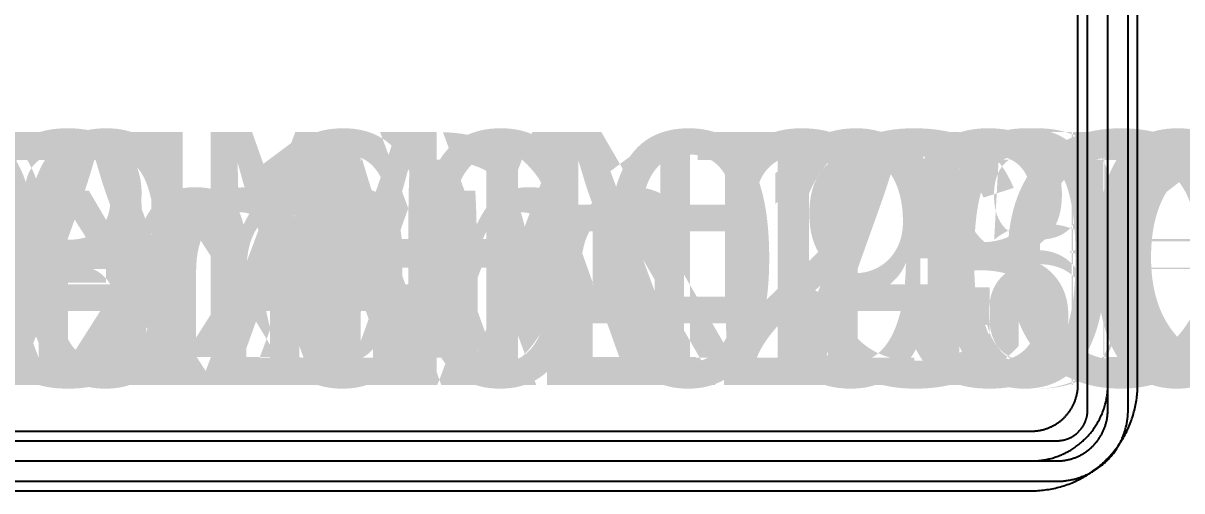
# Model space of a CAD drawing. Header units: millimetres. Extents: x 0 to 79656, y 0 to 27547.
# Drawn here: x 63334 to 65066, y 65 to 764 of the extents above; entities that cross this region are included whole.
import ezdxf

# ---------------------------------------------------------------- set-up
doc = ezdxf.new("R2010")
doc.units = ezdxf.units.MM

msp = doc.modelspace()

# ---------------------------------------------------------------- linework, layer by layer
at = {"layer": 'CENTER'}
for p, q in [((64955.5, 186.2), (64955.5, 2033.8)), ((64955.5, 224.3), (64955.5, 1995.7)), ((64954.3, 207.5), (64954.5, 209.4)), ((64954.5, 209.4), (64954.8, 211.2)), ((64954.8, 211.2), (64954.9, 213.1)), ((64954.9, 213.1), (64955.1, 215)), ((64955.1, 215), (64955.3, 216.8)), ((64955.3, 216.8), (64955.4, 218.7)), ((64955.4, 220.6), (64955.5, 222.4)), ((64955.4, 218.7), (64955.4, 220.6)), ((64955.5, 222.4), (64955.5, 224.3)), ((64950, 189.3), (64950.6, 191.1)), ((64950.6, 191.1), (64951.1, 192.9)), ((64951.1, 192.9), (64951.6, 194.7)), ((64951.6, 194.7), (64952.1, 196.5)), ((64952.1, 196.5), (64952.5, 198.3)), ((64952.5, 198.3), (64952.9, 200.2)), ((64952.9, 200.2), (64953.3, 202)), ((64953.3, 202), (64953.7, 203.8)), ((64953.7, 203.8), (64954, 205.7)), ((64954, 205.7), (64954.3, 207.5)), ((64942.9, 172.1), (64943.7, 173.7)), ((64943.7, 173.7), (64944.5, 175.4)), ((64944.5, 175.4), (64945.3, 177.1)), ((64945.3, 177.1), (64946.1, 178.8)), ((64946.1, 178.8), (64946.8, 180.6)), ((64946.8, 180.6), (64947.5, 182.3)), ((64947.5, 182.3), (64948.2, 184)), ((64948.2, 184), (64948.8, 185.8)), ((64948.8, 185.8), (64949.4, 187.6)), ((64949.4, 187.6), (64950, 189.3)), ((64954.3, 172.6), (64954.5, 173.8)), ((64954.5, 173.8), (64954.7, 175)), ((64954.7, 175), (64954.8, 176.3)), ((64954.8, 176.3), (64955, 177.5)), ((64955, 177.5), (64955.1, 178.7)), ((64955.1, 178.7), (64955.2, 180)), ((64955.2, 180), (64955.3, 181.2)), ((64955.3, 181.2), (64955.4, 182.5)), ((64955.4, 182.5), (64955.5, 183.7)), ((64955.5, 185), (64955.5, 186.2)), ((64955.5, 183.7), (64955.5, 185)), ((64931.9, 154.7), (64933, 156.2)), ((64933, 156.2), (64934.1, 157.7)), ((64934.1, 157.7), (64935.2, 159.3)), ((64935.2, 159.3), (64936.2, 160.8)), ((64936.2, 160.8), (64937.3, 162.4)), ((64937.3, 162.4), (64938.3, 163.9)), ((64938.3, 163.9), (64939.2, 165.5)), ((64939.2, 165.5), (64940.2, 167.1)), ((64940.2, 167.1), (64941.1, 168.8)), ((64941.1, 168.8), (64942, 170.4)), ((64942, 170.4), (64942.9, 172.1)), ((64949.2, 155.9), (64949.7, 157)), ((64949.7, 157), (64950.2, 158.2)), ((64950.2, 158.2), (64950.6, 159.4)), ((64950.6, 159.4), (64951, 160.5)), ((64951, 160.5), (64951.5, 161.7)), ((64951.5, 161.7), (64951.8, 162.9)), ((64951.8, 162.9), (64952.2, 164.1)), ((64952.2, 164.1), (64952.6, 165.3)), ((64952.6, 165.3), (64952.9, 166.5)), ((64952.9, 166.5), (64953.2, 167.7)), ((64953.2, 167.7), (64953.5, 168.9)), ((64953.5, 168.9), (64953.8, 170.1)), ((64953.8, 170.1), (64954, 171.3)), ((64954, 171.3), (64954.3, 172.6)), ((64916.6, 138.4), (64918, 139.6)), ((64918, 139.6), (64919.3, 140.9)), ((64919.3, 140.9), (64920.7, 142.2)), ((64920.7, 142.2), (64922, 143.5)), ((64922, 143.5), (64923.3, 144.8)), ((64923.3, 144.8), (64924.6, 146.2)), ((64924.6, 146.2), (64925.9, 147.5)), ((64925.9, 147.5), (64927.1, 148.9)), ((64927.1, 148.9), (64928.4, 150.4)), ((64928.4, 150.4), (64929.6, 151.8)), ((64929.6, 151.8), (64930.7, 153.2)), ((64930.7, 153.2), (64931.9, 154.7)), ((64938.2, 137.9), (64939, 138.8)), ((64939, 138.8), (64939.8, 139.8)), ((64939.8, 139.8), (64940.5, 140.8)), ((64940.5, 140.8), (64941.2, 141.8)), ((64941.2, 141.8), (64942, 142.8)), ((64942, 142.8), (64942.7, 143.9)), ((64942.7, 143.9), (64943.3, 144.9)), ((64943.3, 144.9), (64944, 146)), ((64944, 146), (64944.7, 147)), ((64944.7, 147), (64945.3, 148.1)), ((64945.3, 148.1), (64945.9, 149.2)), ((64945.9, 149.2), (64946.5, 150.3)), ((64946.5, 150.3), (64947.1, 151.4)), ((64947.1, 151.4), (64947.6, 152.5)), ((64947.6, 152.5), (64948.2, 153.6)), ((64948.2, 153.6), (64948.7, 154.8)), ((64948.7, 154.8), (64949.2, 155.9)), ((64890.1, 121), (64891.8, 121.8)), ((64891.8, 121.8), (64893.4, 122.6)), ((64893.4, 122.6), (64895.1, 123.5)), ((64895.1, 123.5), (64896.7, 124.4)), ((64896.7, 124.4), (64898.3, 125.3)), ((64898.3, 125.3), (64900, 126.3)), ((64900, 126.3), (64901.6, 127.2)), ((64901.6, 127.2), (64903.1, 128.2)), ((64903.1, 128.2), (64904.7, 129.3)), ((64904.7, 129.3), (64906.2, 130.3)), ((64906.2, 130.3), (64907.8, 131.4)), ((64907.8, 131.4), (64909.3, 132.5)), ((64909.3, 132.5), (64910.8, 133.6)), ((64910.8, 133.6), (64912.3, 134.8)), ((64912.3, 134.8), (64913.7, 135.9)), ((64913.7, 135.9), (64915.1, 137.1)), ((64915.1, 137.1), (64916.6, 138.4)), ((64918.5, 120.8), (64919.5, 121.5)), ((64919.5, 121.5), (64920.6, 122.2)), ((64920.6, 122.2), (64921.6, 122.8)), ((64921.6, 122.8), (64922.7, 123.5)), ((64922.7, 123.5), (64923.7, 124.3)), ((64923.7, 124.3), (64924.7, 125)), ((64924.7, 125), (64925.7, 125.7)), ((64925.7, 125.7), (64926.7, 126.5)), ((64926.7, 126.5), (64927.6, 127.3)), ((64927.6, 127.3), (64928.6, 128.1)), ((64928.6, 128.1), (64929.5, 128.9)), ((64929.5, 128.9), (64930.5, 129.7)), ((64930.5, 129.7), (64931.4, 130.6)), ((64931.4, 130.6), (64932.3, 131.4)), ((64932.3, 131.4), (64933.2, 132.3)), ((64933.2, 132.3), (64934.1, 133.2)), ((64934.1, 133.2), (64934.9, 134.1)), ((64934.9, 134.1), (64935.8, 135)), ((64935.8, 135), (64936.6, 136)), ((64936.6, 136), (64937.4, 136.9)), ((64937.4, 136.9), (64938.2, 137.9)), ((62006.3, 110), (64879.3, 110)), ((62006.3, 110), (64841.2, 110)), ((64841.2, 110), (64843.1, 110)), ((64843.1, 110), (64844.9, 110.1)), ((64844.9, 110.1), (64846.8, 110.1)), ((64846.8, 110.1), (64848.7, 110.2)), ((64848.7, 110.2), (64850.5, 110.4)), ((64850.5, 110.4), (64852.4, 110.6)), ((64852.4, 110.6), (64854.3, 110.7)), ((64854.3, 110.7), (64856.1, 111)), ((64856.1, 111), (64858, 111.2)), ((64858, 111.2), (64859.8, 111.5)), ((64859.8, 111.5), (64861.7, 111.8)), ((64861.7, 111.8), (64863.5, 112.2)), ((64863.5, 112.2), (64865.3, 112.6)), ((64865.3, 112.6), (64867.2, 113)), ((64867.2, 113), (64869, 113.4)), ((64869, 113.4), (64870.8, 113.9)), ((64870.8, 113.9), (64872.6, 114.4)), ((64872.6, 114.4), (64874.4, 114.9)), ((64874.4, 114.9), (64876.2, 115.5)), ((64876.2, 115.5), (64877.9, 116.1)), ((64877.9, 116.1), (64879.7, 116.7)), ((64879.3, 110), (64880.5, 110)), ((64879.7, 116.7), (64881.5, 117.3)), ((64880.5, 110), (64881.8, 110)), ((64881.5, 117.3), (64883.2, 118)), ((64881.8, 110), (64883, 110.1)), ((64883, 110.1), (64884.3, 110.2)), ((64883.2, 118), (64884.9, 118.7)), ((64884.3, 110.2), (64885.5, 110.3)), ((64884.9, 118.7), (64886.7, 119.4)), ((64885.5, 110.3), (64886.8, 110.4)), ((64886.7, 119.4), (64888.4, 120.2)), ((64886.8, 110.4), (64888, 110.5)), ((64888, 110.5), (64889.2, 110.7)), ((64888.4, 120.2), (64890.1, 121)), ((64889.2, 110.7), (64890.5, 110.8)), ((64890.5, 110.8), (64891.7, 111)), ((64891.7, 111), (64892.9, 111.2)), ((64892.9, 111.2), (64894.2, 111.5)), ((64894.2, 111.5), (64895.4, 111.7)), ((64895.4, 111.7), (64896.6, 112)), ((64896.6, 112), (64897.8, 112.3)), ((64897.8, 112.3), (64899, 112.6)), ((64899, 112.6), (64900.2, 112.9)), ((64900.2, 112.9), (64901.4, 113.3)), ((64901.4, 113.3), (64902.6, 113.7)), ((64902.6, 113.7), (64903.8, 114)), ((64903.8, 114), (64905, 114.5)), ((64905, 114.5), (64906.1, 114.9)), ((64906.1, 114.9), (64907.3, 115.3)), ((64907.3, 115.3), (64908.5, 115.8)), ((64908.5, 115.8), (64909.6, 116.3)), ((64909.6, 116.3), (64910.7, 116.8)), ((64910.7, 116.8), (64911.9, 117.3)), ((64911.9, 117.3), (64913, 117.9)), ((64913, 117.9), (64914.1, 118.4)), ((64914.1, 118.4), (64915.2, 119)), ((64915.2, 119), (64916.3, 119.6)), ((64916.3, 119.6), (64917.4, 120.2)), ((64917.4, 120.2), (64918.5, 120.8))]:
    msp.add_line(p, q, dxfattribs=at)
at = {"layer": 'FITTINGS'}
for p, q in [((64908.9, 207.4), (64909.1, 208.5)), ((64909.1, 208.5), (64909.4, 209.6)), ((64909.4, 209.6), (64909.6, 210.7)), ((64909.6, 210.7), (64909.8, 211.8)), ((64909.8, 211.8), (64910, 212.9)), ((64910, 212.9), (64910.2, 214.1)), ((64910.2, 214.1), (64910.4, 215.2)), ((64910.4, 215.2), (64910.5, 216.3)), ((64910.5, 216.3), (64910.6, 217.5)), ((64910.6, 217.5), (64910.7, 218.6)), ((64910.7, 218.6), (64910.8, 219.7)), ((64910.8, 219.7), (64910.9, 220.9)), ((64910.9, 223.2), (64910.9, 224.3)), ((64910.9, 222), (64910.9, 223.2)), ((64910.9, 220.9), (64910.9, 222)), ((64999, 206.1), (64999.3, 208.7)), ((64999.3, 208.7), (64999.5, 211.3)), ((64999.5, 211.3), (64999.7, 213.9)), ((64999.7, 213.9), (64999.9, 216.5)), ((64999.9, 216.5), (65000, 219.1)), ((65000, 221.7), (65000.1, 224.3)), ((65000, 219.1), (65000, 221.7)), ((64902.2, 190.4), (64902.7, 191.4)), ((64902.7, 191.4), (64903.2, 192.4)), ((64903.2, 192.4), (64903.8, 193.5)), ((64903.8, 193.5), (64904.3, 194.5)), ((64904.3, 194.5), (64904.7, 195.5)), ((64904.7, 195.5), (64905.2, 196.6)), ((64905.2, 196.6), (64905.6, 197.6)), ((64905.6, 197.6), (64906.1, 198.7)), ((64906.1, 198.7), (64906.5, 199.7)), ((64906.5, 199.7), (64906.9, 200.8)), ((64906.9, 200.8), (64907.2, 201.9)), ((64907.2, 201.9), (64907.6, 203)), ((64907.6, 203), (64907.9, 204.1)), ((64907.9, 204.1), (64908.3, 205.1)), ((64908.3, 205.1), (64908.6, 206.2)), ((64908.6, 206.2), (64908.9, 207.4)), ((64995.9, 188.2), (64996.5, 190.8)), ((64996.5, 190.8), (64997, 193.3)), ((64997, 193.3), (64997.5, 195.9)), ((64997.5, 195.9), (64997.9, 198.4)), ((64997.9, 198.4), (64998.3, 201)), ((64998.3, 201), (64998.7, 203.6)), ((64998.7, 203.6), (64999, 206.1)), ((64888, 172.6), (64888.9, 173.4)), ((64888.9, 173.4), (64889.7, 174.2)), ((64889.7, 174.2), (64890.5, 175)), ((64890.5, 175), (64891.3, 175.8)), ((64891.3, 175.8), (64892.1, 176.6)), ((64892.1, 176.6), (64892.9, 177.5)), ((64892.9, 177.5), (64893.6, 178.3)), ((64893.6, 178.3), (64894.4, 179.2)), ((64894.4, 179.2), (64895.1, 180.1)), ((64895.1, 180.1), (64895.8, 180.9)), ((64895.8, 180.9), (64896.5, 181.8)), ((64896.5, 181.8), (64897.2, 182.7)), ((64897.2, 182.7), (64897.9, 183.7)), ((64897.9, 183.7), (64898.6, 184.6)), ((64898.6, 184.6), (64899.2, 185.5)), ((64899.2, 185.5), (64899.8, 186.5)), ((64899.8, 186.5), (64900.4, 187.5)), ((64900.4, 187.5), (64901, 188.4)), ((64901, 188.4), (64901.6, 189.4)), ((64901.6, 189.4), (64902.2, 190.4)), ((64923.3, 172.9), (64923.5, 173.6)), ((64923.5, 173.6), (64923.7, 174.3)), ((64923.7, 174.3), (64923.9, 175)), ((64923.9, 175), (64924, 175.8)), ((64924, 175.8), (64924.2, 176.5)), ((64924.2, 176.5), (64924.4, 177.2)), ((64924.4, 177.2), (64924.5, 178)), ((64924.5, 178), (64924.6, 178.7)), ((64924.6, 178.7), (64924.8, 179.5)), ((64924.8, 179.5), (64924.9, 180.2)), ((64924.9, 180.9), (64925, 181.7)), ((64924.9, 180.2), (64924.9, 180.9)), ((64925, 181.7), (64925.1, 182.4)), ((64925.1, 182.4), (64925.2, 183.2)), ((64925.2, 185.4), (64925.2, 186.2)), ((64925.2, 184.7), (64925.2, 185.4)), ((64925.2, 183.9), (64925.2, 184.7)), ((64925.2, 183.2), (64925.2, 183.9)), ((64984.8, 172.3), (64985.1, 174)), ((64985.1, 174), (64985.2, 175.8)), ((64985.2, 175.8), (64985.4, 177.5)), ((64985.4, 177.5), (64985.5, 179.2)), ((64985.5, 179.2), (64985.6, 181)), ((64985.6, 181), (64985.7, 182.7)), ((64985.7, 184.5), (64985.8, 186.2)), ((64985.7, 182.7), (64985.7, 184.5)), ((64990.8, 170.8), (64991.6, 173.2)), ((64991.6, 173.2), (64992.4, 175.7)), ((64992.4, 175.7), (64993.2, 178.2)), ((64993.2, 178.2), (64993.9, 180.7)), ((64993.9, 180.7), (64994.6, 183.2)), ((64994.6, 183.2), (64995.3, 185.7)), ((64995.3, 185.7), (64995.9, 188.2)), ((64854.8, 155.9), (64855.9, 156.1)), ((64855.9, 156.1), (64857, 156.4)), ((64857, 156.4), (64858.1, 156.6)), ((64858.1, 156.6), (64859.3, 156.9)), ((64859.3, 156.9), (64860.4, 157.2)), ((64860.4, 157.2), (64861.4, 157.6)), ((64861.4, 157.6), (64862.5, 157.9)), ((64862.5, 157.9), (64863.6, 158.3)), ((64863.6, 158.3), (64864.7, 158.6)), ((64864.7, 158.6), (64865.8, 159)), ((64865.8, 159), (64866.8, 159.4)), ((64866.8, 159.4), (64867.9, 159.9)), ((64867.9, 159.9), (64868.9, 160.3)), ((64868.9, 160.3), (64870, 160.8)), ((64870, 160.8), (64871, 161.2)), ((64871, 161.2), (64872, 161.7)), ((64872, 161.7), (64873.1, 162.3)), ((64873.1, 162.3), (64874.1, 162.8)), ((64874.1, 162.8), (64875.1, 163.3)), ((64875.1, 163.3), (64876.1, 163.9)), ((64876.1, 163.9), (64877.1, 164.5)), ((64877.1, 164.5), (64878, 165.1)), ((64878, 165.1), (64879, 165.7)), ((64879, 165.7), (64880, 166.3)), ((64880, 166.3), (64880.9, 166.9)), ((64880.9, 166.9), (64881.8, 167.6)), ((64881.8, 167.6), (64882.8, 168.3)), ((64882.8, 168.3), (64883.7, 169)), ((64883.7, 169), (64884.6, 169.7)), ((64884.6, 169.7), (64885.4, 170.4)), ((64885.4, 170.4), (64886.3, 171.1)), ((64886.3, 171.1), (64887.2, 171.9)), ((64887.2, 171.9), (64888, 172.6)), ((64913.8, 155.9), (64914.3, 156.5)), ((64914.3, 156.5), (64914.8, 157)), ((64914.8, 157), (64915.3, 157.6)), ((64915.3, 157.6), (64915.8, 158.2)), ((64915.8, 158.2), (64916.2, 158.8)), ((64916.2, 158.8), (64916.7, 159.4)), ((64916.7, 159.4), (64917.1, 160)), ((64917.1, 160), (64917.5, 160.7)), ((64917.5, 160.7), (64917.9, 161.3)), ((64917.9, 161.3), (64918.3, 161.9)), ((64918.3, 161.9), (64918.7, 162.6)), ((64918.7, 162.6), (64919.1, 163.2)), ((64919.1, 163.2), (64919.5, 163.9)), ((64919.5, 163.9), (64919.8, 164.5)), ((64919.8, 164.5), (64920.2, 165.2)), ((64920.2, 165.2), (64920.5, 165.9)), ((64920.5, 165.9), (64920.8, 166.6)), ((64920.8, 166.6), (64921.2, 167.2)), ((64921.2, 167.2), (64921.5, 167.9)), ((64921.5, 167.9), (64921.8, 168.6)), ((64921.8, 168.6), (64922, 169.3)), ((64922, 169.3), (64922.3, 170)), ((64922.3, 170), (64922.6, 170.7)), ((64922.6, 170.7), (64922.8, 171.4)), ((64922.8, 171.4), (64923, 172.1)), ((64923, 172.1), (64923.3, 172.9)), ((64981.2, 155.3), (64981.7, 157)), ((64981.7, 157), (64982.1, 158.6)), ((64982.1, 158.6), (64982.6, 160.3)), ((64982.6, 160.3), (64983, 162)), ((64983, 162), (64983.4, 163.7)), ((64983.4, 163.7), (64983.7, 165.4)), ((64983.7, 165.4), (64984, 167.1)), ((64983.7, 154), (64984.8, 156.4)), ((64984, 167.1), (64984.3, 168.9)), ((64984.3, 168.9), (64984.6, 170.6)), ((64984.6, 170.6), (64984.8, 172.3)), ((64984.8, 156.4), (64985.9, 158.7)), ((64985.9, 158.7), (64986.9, 161.1)), ((64986.9, 161.1), (64988, 163.5)), ((64988, 163.5), (64988.9, 165.9)), ((64988.9, 165.9), (64989.9, 168.3)), ((64989.9, 168.3), (64990.8, 170.8)), ((64841.2, 154.5), (64842.3, 154.6)), ((64842.3, 154.6), (64843.5, 154.6)), ((64843.5, 154.6), (64844.6, 154.6)), ((64844.6, 154.6), (64845.8, 154.7)), ((64845.8, 154.7), (64846.9, 154.8)), ((64846.9, 154.8), (64848, 154.9)), ((64848, 154.9), (64849.2, 155)), ((64849.2, 155), (64850.3, 155.1)), ((64850.3, 155.1), (64851.4, 155.3)), ((64851.4, 155.3), (64852.6, 155.5)), ((64852.6, 155.5), (64853.7, 155.7)), ((64853.7, 155.7), (64854.8, 155.9)), ((64879.3, 140.2), (64880.1, 140.3)), ((64880.1, 140.3), (64880.8, 140.3)), ((64880.8, 140.3), (64881.6, 140.3)), ((64881.6, 140.3), (64882.3, 140.3)), ((64882.3, 140.3), (64883.1, 140.4)), ((64883.1, 140.4), (64883.8, 140.5)), ((64883.8, 140.5), (64884.6, 140.6)), ((64884.6, 140.6), (64885.3, 140.6)), ((64885.3, 140.6), (64886, 140.7)), ((64886, 140.7), (64886.8, 140.9)), ((64886.8, 140.9), (64887.5, 141)), ((64887.5, 141), (64888.3, 141.1)), ((64888.3, 141.1), (64889, 141.3)), ((64889, 141.3), (64889.7, 141.5)), ((64889.7, 141.5), (64890.5, 141.6)), ((64890.5, 141.6), (64891.2, 141.8)), ((64891.2, 141.8), (64891.9, 142)), ((64891.9, 142), (64892.6, 142.2)), ((64892.6, 142.2), (64893.4, 142.5)), ((64893.4, 142.5), (64894.1, 142.7)), ((64894.1, 142.7), (64894.8, 142.9)), ((64894.8, 142.9), (64895.5, 143.2)), ((64895.5, 143.2), (64896.2, 143.5)), ((64896.2, 143.5), (64896.9, 143.7)), ((64896.9, 143.7), (64897.6, 144)), ((64897.6, 144), (64898.3, 144.3)), ((64898.3, 144.3), (64898.9, 144.7)), ((64898.9, 144.7), (64899.6, 145)), ((64899.6, 145), (64900.3, 145.3)), ((64900.3, 145.3), (64901, 145.7)), ((64901, 145.7), (64901.6, 146)), ((64901.6, 146), (64902.3, 146.4)), ((64902.3, 146.4), (64902.9, 146.8)), ((64902.9, 146.8), (64903.6, 147.2)), ((64903.6, 147.2), (64904.2, 147.6)), ((64904.2, 147.6), (64904.8, 148)), ((64904.8, 148), (64905.5, 148.4)), ((64905.5, 148.4), (64906.1, 148.8)), ((64906.1, 148.8), (64906.7, 149.3)), ((64906.7, 149.3), (64907.3, 149.7)), ((64907.3, 149.7), (64907.9, 150.2)), ((64907.9, 150.2), (64908.5, 150.7)), ((64908.5, 150.7), (64909, 151.2)), ((64909, 151.2), (64909.6, 151.7)), ((64909.6, 151.7), (64910.2, 152.2)), ((64910.2, 152.2), (64910.7, 152.7)), ((64910.7, 152.7), (64911.3, 153.2)), ((64911.3, 153.2), (64911.8, 153.7)), ((64911.8, 153.7), (64912.3, 154.2)), ((64912.3, 154.2), (64912.8, 154.8)), ((64912.8, 154.8), (64913.3, 155.3)), ((64913.3, 155.3), (64913.8, 155.9)), ((64974, 137.6), (64974.8, 139.1)), ((64974.7, 138.2), (64976.1, 140.4)), ((64974.8, 139.1), (64975.5, 140.7)), ((64975.5, 140.7), (64976.3, 142.3)), ((64976.1, 140.4), (64977.5, 142.6)), ((64976.3, 142.3), (64977, 143.9)), ((64977, 143.9), (64977.6, 145.5)), ((64977.5, 142.6), (64978.8, 144.9)), ((64977.6, 145.5), (64978.3, 147.1)), ((64978.3, 147.1), (64978.9, 148.7)), ((64978.8, 144.9), (64980, 147.1)), ((64978.9, 148.7), (64979.5, 150.3)), ((64979.5, 150.3), (64980.1, 152)), ((64980, 147.1), (64981.3, 149.4)), ((64980.1, 152), (64980.6, 153.6)), ((64980.6, 153.6), (64981.2, 155.3)), ((64981.3, 149.4), (64982.5, 151.7)), ((64982.5, 151.7), (64983.7, 154)), ((64960.6, 119.6), (64962.3, 121.5)), ((64962.3, 121.5), (64964, 123.5)), ((64962.7, 120), (64963.8, 121.4)), ((64963.8, 121.4), (64964.8, 122.8)), ((64964, 123.5), (64965.6, 125.5)), ((64964.8, 122.8), (64965.8, 124.2)), ((64965.6, 125.5), (64967.2, 127.6)), ((64965.8, 124.2), (64966.8, 125.6)), ((64966.8, 125.6), (64967.8, 127.1)), ((64967.2, 127.6), (64968.8, 129.7)), ((64967.8, 127.1), (64968.8, 128.5)), ((64968.8, 129.7), (64970.3, 131.8)), ((64968.8, 128.5), (64969.7, 130)), ((64969.7, 130), (64970.6, 131.5)), ((64970.3, 131.8), (64971.8, 133.9)), ((64970.6, 131.5), (64971.5, 133)), ((64971.5, 133), (64972.3, 134.5)), ((64971.8, 133.9), (64973.3, 136)), ((64972.3, 134.5), (64973.2, 136)), ((64973.2, 136), (64974, 137.6)), ((64973.3, 136), (64974.7, 138.2)), ((64944, 103.2), (64945.9, 104.9)), ((64945.9, 104.9), (64947.9, 106.6)), ((64946.8, 103.9), (64948.2, 105)), ((64947.9, 106.6), (64949.8, 108.4)), ((64948.2, 105), (64949.5, 106.2)), ((64949.5, 106.2), (64950.8, 107.3)), ((64949.8, 108.4), (64951.7, 110.2)), ((64950.8, 107.3), (64952.1, 108.5)), ((64951.7, 110.2), (64953.5, 112)), ((64952.1, 108.5), (64953.3, 109.7)), ((64953.3, 109.7), (64954.6, 110.9)), ((64953.5, 112), (64955.3, 113.8)), ((64954.6, 110.9), (64955.8, 112.2)), ((64955.3, 113.8), (64957.1, 115.7)), ((64955.8, 112.2), (64957, 113.4)), ((64957, 113.4), (64958.2, 114.7)), ((64957.1, 115.7), (64958.9, 117.6)), ((64958.2, 114.7), (64959.3, 116)), ((64958.9, 117.6), (64960.6, 119.6)), ((64959.3, 116), (64960.5, 117.3)), ((64960.5, 117.3), (64961.6, 118.7)), ((64961.6, 118.7), (64962.7, 120)), ((64916.8, 86.6), (64918.4, 87.2)), ((64918.4, 87.2), (64920, 87.9)), ((64918.4, 85.5), (64920.6, 86.7)), ((64920, 87.9), (64921.6, 88.5)), ((64920.6, 86.7), (64922.9, 88)), ((64921.6, 88.5), (64923.2, 89.2)), ((64922.9, 88), (64925.1, 89.4)), ((64923.2, 89.2), (64924.8, 90)), ((64924.8, 90), (64926.4, 90.7)), ((64925.1, 89.4), (64927.3, 90.8)), ((64926.4, 90.7), (64927.9, 91.5)), ((64927.3, 90.8), (64929.5, 92.2)), ((64927.9, 91.5), (64929.5, 92.3)), ((64929.5, 92.2), (64931.6, 93.7)), ((64929.5, 92.3), (64931, 93.2)), ((64931, 93.2), (64932.5, 94)), ((64931.6, 93.7), (64933.7, 95.2)), ((64932.5, 94), (64934, 94.9)), ((64933.7, 95.2), (64935.8, 96.7)), ((64934, 94.9), (64935.5, 95.8)), ((64935.5, 95.8), (64937, 96.7)), ((64935.8, 96.7), (64937.9, 98.3)), ((64937, 96.7), (64938.4, 97.7)), ((64937.9, 98.3), (64940, 99.9)), ((64938.4, 97.7), (64939.9, 98.7)), ((64939.9, 98.7), (64941.3, 99.7)), ((64940, 99.9), (64942, 101.5)), ((64941.3, 99.7), (64942.7, 100.7)), ((64942, 101.5), (64944, 103.2)), ((64942.7, 100.7), (64944.1, 101.7)), ((64944.1, 101.7), (64945.5, 102.8)), ((64945.5, 102.8), (64946.8, 103.9)), ((64874.7, 69), (64877.3, 69.6)), ((64877.3, 69.6), (64879.8, 70.2)), ((64879.3, 79.8), (64881, 79.8)), ((64879.8, 70.2), (64882.3, 70.9)), ((64881, 79.8), (64882.8, 79.8)), ((64882.3, 70.9), (64884.8, 71.6)), ((64882.8, 79.8), (64884.5, 79.9)), ((64884.5, 79.9), (64886.3, 80)), ((64884.8, 71.6), (64887.3, 72.3)), ((64886.3, 80), (64888, 80.1)), ((64887.3, 72.3), (64889.8, 73.1)), ((64888, 80.1), (64889.7, 80.3)), ((64889.7, 80.3), (64891.5, 80.4)), ((64889.8, 73.1), (64892.3, 73.9)), ((64891.5, 80.4), (64893.2, 80.7)), ((64892.3, 73.9), (64894.7, 74.7)), ((64893.2, 80.7), (64894.9, 80.9)), ((64894.7, 74.7), (64897.2, 75.6)), ((64894.9, 80.9), (64896.6, 81.2)), ((64896.6, 81.2), (64898.4, 81.5)), ((64897.2, 75.6), (64899.6, 76.6)), ((64898.4, 81.5), (64900.1, 81.8)), ((64899.6, 76.6), (64902, 77.5)), ((64900.1, 81.8), (64901.8, 82.1)), ((64901.8, 82.1), (64903.5, 82.5)), ((64902, 77.5), (64904.4, 78.6)), ((64903.5, 82.5), (64905.2, 82.9)), ((64904.4, 78.6), (64906.8, 79.6)), ((64905.2, 82.9), (64906.9, 83.4)), ((64906.8, 79.6), (64909.1, 80.7)), ((64906.9, 83.4), (64908.5, 83.8)), ((64908.5, 83.8), (64910.2, 84.3)), ((64909.1, 80.7), (64911.5, 81.8)), ((64910.2, 84.3), (64911.9, 84.9)), ((64911.5, 81.8), (64913.8, 83)), ((64911.9, 84.9), (64913.5, 85.4)), ((64913.5, 85.4), (64915.2, 86)), ((64913.8, 83), (64916.1, 84.2)), ((64915.2, 86), (64916.8, 86.6)), ((64916.1, 84.2), (64918.4, 85.5)), ((64841.2, 65.5), (64843.8, 65.5)), ((64843.8, 65.5), (64846.4, 65.5)), ((64846.4, 65.5), (64849, 65.6)), ((64849, 65.6), (64851.6, 65.8)), ((64851.6, 65.8), (64854.2, 66)), ((64854.2, 66), (64856.8, 66.2)), ((64856.8, 66.2), (64859.4, 66.5)), ((64859.4, 66.5), (64861.9, 66.8)), ((64861.9, 66.8), (64864.5, 67.2)), ((64864.5, 67.2), (64867.1, 67.6)), ((64867.1, 67.6), (64869.6, 68)), ((64869.6, 68), (64872.2, 68.5)), ((64872.2, 68.5), (64874.7, 69))]:
    msp.add_line(p, q, dxfattribs=at)
at = {"layer": 'PIPE_OUTLINE'}
for p, q in [((64910.9, 224.3), (64910.9, 989)), ((64925.2, 186.2), (64925.2, 1001)), ((64985.8, 186.2), (64985.8, 1001)), ((65000.1, 224.3), (65000.1, 989)), ((62006.3, 154.5), (64841.2, 154.5)), ((62006.3, 140.2), (64879.3, 140.2)), ((62006.3, 79.8), (64879.3, 79.8)), ((62006.3, 65.5), (64841.2, 65.5))]:
    msp.add_line(p, q, dxfattribs=at)

# ---------------------------------------------------------------- texts
at = {"layer": 'LABELS'}
for s, p in [('90EL 65A F=95.3mm (SCHEMATIC)', (57068.9, 223.4)), ('RED 100Ax65A H=101.6 mm (SCHEMATIC)', (60068.9, 223.4)), ('CTC 1000 mm', (60568.9, 223.4)), ('TEE 100Ax100A C=104.8 M=104.8 mm (SCHEMATIC)', (61068.9, 223.4)), ('TEE 100Ax100A C=104.8 M=104.8 mm (SCHEMATIC)', (61068.9, 223.4)), ('TEE 100Ax100A C=104.8 M=104.8 mm (SCHEMATIC)', (61068.9, 223.4)), ('CTC 8000 mm', (61068.9, 223.4)), ('CTC 6000 mm', (61068.9, 223.4)), ('CTC 4000 mm', (61068.9, 223.4)), ('CTC 3000 mm', (61068.9, 223.4)), ('10FCL-100A L230 FLANGE-D210 REFERENCE BOX', (61068.9, 223.4)), ('PCD 175 8xD19 HOLES - ROTATION ASSUMED; FACES OVERLAID', (61068.9, 223.4)), ('MATING FLANGES AND GASKETS OVERLAID - SCHEMATIC', (61068.9, 223.4)), ('CTC 1000 mm', (61568.9, 223.4)), ('CTC 1000 mm', (61568.9, 223.4)), ('RED 100Ax50A H=101.6 mm (SCHEMATIC)', (62068.9, 223.4)), ('RED 100Ax80A H=101.6 mm (SCHEMATIC)', (62068.9, 223.4)), ('P3 100A', (62068.9, 223.4)), ('P13 100A', (62068.9, 223.4)), ('CTC 3000 mm', (63568.9, 223.4)), ('CTC 3000 mm', (63568.9, 223.4))]:
    msp.add_text(s, height=378, dxfattribs=at).set_placement(p)

doc.saveas('drawing.dxf')
